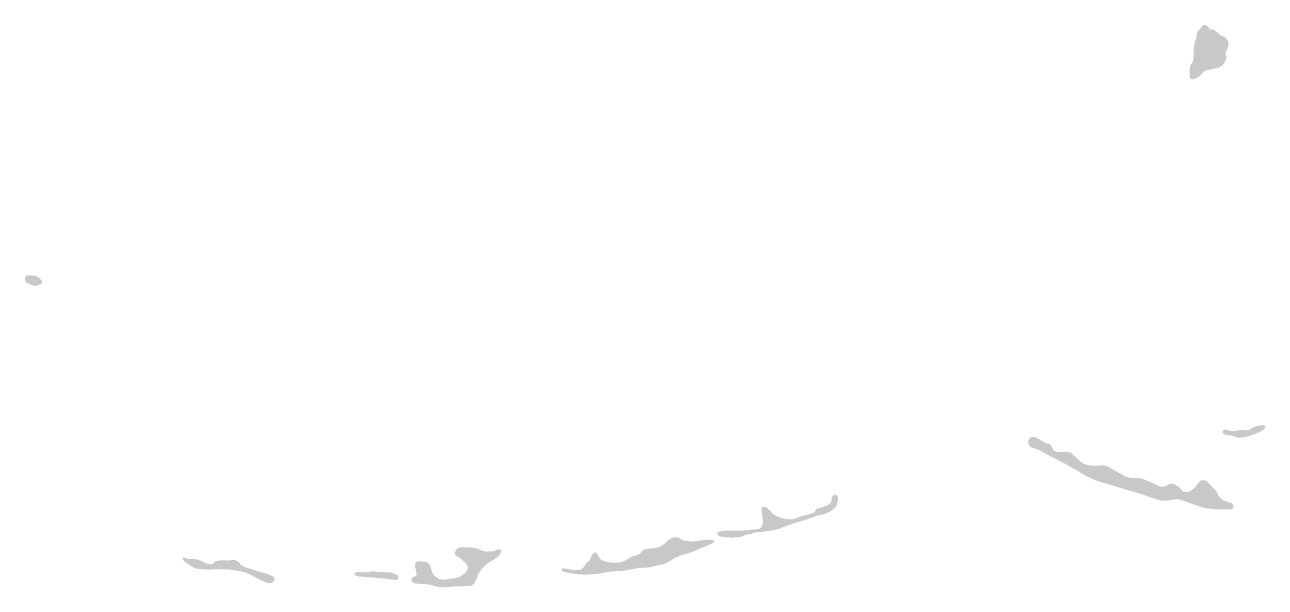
# Model space of a CAD drawing. Header units: inches. Extents: x 288635 to 693176, y 676945 to 1601077.
# Drawn here: x 482248 to 541834, y 676945 to 703969 of the extents above; entities that cross this region are included whole.
import ezdxf

# ---------------------------------------------------------------- set-up
doc = ezdxf.new("R2010")
doc.units = ezdxf.units.IN
doc.header["$MEASUREMENT"] = 0

msp = doc.modelspace()

# ---------------------------------------------------------------- hatches: boundary and pattern name
for points in [[(538600.7082, 701438.951), (538372.1077, 701342.4308), (538255.2675, 701367.8309), (538214.6274, 701449.1111), (538199.3874, 701621.8314), (538204.4674, 701794.5517), (538229.8674, 702002.8322), (538356.8677, 702190.7925), (538387.3478, 702368.5929), (538402.5878, 702566.7133), (538392.4278, 702790.2337), (538468.6279, 703206.7946), (538534.6681, 703343.9548), (538544.8281, 703481.1151), (538554.9881, 703597.9554), (538687.0684, 703750.3557), (538808.9886, 703902.756), (538885.1888, 703968.7961), (538971.5489, 703963.7161), (539088.3892, 703877.3559), (539164.5893, 703760.5157), (539256.0295, 703745.2756), (539367.7897, 703735.1156), (539469.3899, 703653.8355), (539687.8304, 703465.8751), (539830.0706, 703409.995), (539946.9109, 703333.7948), (540053.5911, 703171.2345), (540073.9111, 703008.6742), (540018.031, 702815.6338), (539941.8309, 702678.4735), (539931.6709, 702576.8733), (539951.9909, 702485.4331), (539972.3109, 702409.233), (539911.3508, 702226.3526), (539855.4707, 702114.5924), (539753.8705, 702002.8322), (539565.9101, 701901.232), (539240.7895, 701835.1918), (538991.869, 701774.2317), (538885.1888, 701723.4316), (538712.4684, 701550.7113), (538600.7082, 701438.951)], [(482837.2835, 691433.6578), (482644.2431, 691428.5778), (482476.6027, 691514.938), (482283.5624, 691611.4582), (482248.0023, 691789.2585), (482273.4023, 691870.5387), (482380.0825, 691931.4988), (482547.7229, 691926.4188), (482750.9233, 691911.1788), (482979.5237, 691774.0185), (483076.0439, 691641.9382), (483076.0439, 691555.578), (482964.2837, 691489.5379), (482837.2835, 691433.6578)], [(541798.2289, 684547.3585), (541605.1885, 684420.3583), (541412.1481, 684333.9981), (541071.7874, 684217.1579), (540827.9469, 684146.0377), (540660.3066, 684135.8777), (540497.7463, 684135.8777), (540208.1857, 684232.3979), (540040.5454, 684242.5579), (539852.585, 684303.518), (539796.7049, 684364.4782), (539791.6249, 684460.9983), (539867.825, 684521.9585), (540035.4654, 684496.5584), (540233.5858, 684435.5983), (540528.2263, 684481.3184), (540711.1067, 684501.6384), (541000.6673, 684486.3984), (541087.0275, 684511.7985), (541173.3876, 684572.7586), (541346.108, 684674.3588), (541508.6683, 684709.9188), (541661.0686, 684720.0789), (541798.2289, 684725.1589), (541833.789, 684613.3987), (541798.2289, 684547.3585)], [(531774.0529, 683457.1009), (531951.8532, 683436.7809), (532175.3737, 683441.8609), (532337.934, 683457.1009), (532490.3343, 683406.3008), (532627.4946, 683284.3805), (532840.855, 683086.2602), (532993.2553, 682959.2599), (533110.0955, 682872.8997), (533359.016, 682801.7796), (533694.2967, 682771.2995), (533943.2172, 682796.6996), (534136.2576, 682791.6196), (534319.138, 682720.4994), (534522.3384, 682598.5792), (534883.0191, 682405.5388), (535116.6996, 682263.2985), (535304.6599, 682207.4184), (535543.4204, 682192.1784), (535853.301, 682182.0183), (536051.4214, 682110.8982), (536346.062, 681983.8979), (536600.0625, 681861.9777), (536854.063, 681770.5375), (536986.1433, 681775.6175), (537057.2634, 681811.1776), (537240.1438, 681907.6978), (537402.7041, 681917.8578), (537529.7044, 681856.8977), (537712.5847, 681745.1375), (537854.825, 681552.0971), (538007.2253, 681511.457), (538200.2657, 681541.9371), (538362.826, 681648.6173), (538454.2662, 681729.8974), (538571.1065, 681887.3778), (538642.2266, 681978.8179), (538687.9467, 682034.6981), (538784.4669, 682080.4181), (538880.9871, 682085.4982), (538987.6673, 682070.2581), (539201.0277, 681861.9777), (539505.8283, 681526.697), (539622.6686, 681277.7765), (539846.189, 681105.0562), (540222.1098, 680993.296), (540308.4699, 680876.4557), (540308.4699, 680779.9355), (540272.9099, 680698.6554), (540029.0694, 680688.4954), (539841.109, 680688.4954), (539648.0686, 680678.3353), (539388.9881, 680698.6554), (538982.5873, 680734.2154), (538632.0666, 680840.8957), (538185.0257, 680998.376), (537931.0252, 681094.8962), (537636.3846, 681176.1763), (537524.6244, 681176.1763), (537397.6241, 681150.7763), (537138.5436, 681105.0562), (536864.223, 681105.0562), (536671.1827, 681150.7763), (536422.2622, 681232.0564), (535929.5012, 681404.7768), (535401.1801, 681557.1771), (534923.6592, 681704.4974), (534593.4585, 681801.0176), (534293.7379, 681892.4578), (533704.4567, 682070.2581), (533221.8558, 682293.7786), (532744.3348, 682578.2591), (532210.9337, 682883.0597), (531865.4931, 683060.8601), (531271.1319, 683365.6607), (531001.8913, 683512.981), (530895.2111, 683563.7811), (530681.8507, 683639.9813), (530575.1705, 683685.7014), (530493.8903, 683756.8215), (530453.2502, 683858.4217), (530448.1702, 684000.662), (530549.7704, 684153.0623), (530778.3709, 684158.1423), (530996.8113, 684041.3021), (531159.3716, 683939.7019), (531332.092, 683858.4217), (531428.6122, 683833.0216), (531530.2124, 683792.3816), (531647.0526, 683553.6211), (531774.0529, 683457.1009)], [(520109.189, 680309.697), (519763.7483, 680182.6967), (519347.1875, 680065.8565), (518844.2665, 679893.1361), (518483.5857, 679750.8958), (518082.2649, 679664.5357), (517594.584, 679593.4155), (517411.7036, 679583.2555), (517244.0633, 679557.8555), (517127.223, 679491.8153), (516959.5827, 679486.7353), (516588.7419, 679349.575), (516238.2212, 679329.255), (515963.9007, 679339.415), (515618.46, 679390.2151), (515521.9398, 679476.5753), (515501.6198, 679532.4554), (515557.4999, 679603.5755), (515745.4603, 679644.2156), (516222.9812, 679669.6157), (516629.382, 679659.4557), (517061.1829, 679689.9357), (517518.3838, 679745.8158), (517625.064, 679816.936), (517675.8641, 679923.6162), (517711.4242, 680126.8166), (517665.7041, 680446.8572), (517645.3841, 680553.5374), (517640.304, 680700.8577), (517640.304, 680761.8179), (517696.1842, 680802.4579), (517838.4244, 680797.3779), (518031.4648, 680644.9776), (518199.1052, 680451.9372), (518514.0658, 680294.4569), (518671.5461, 680253.8168), (518966.1867, 680203.0167), (519133.827, 680213.1768), (519311.6274, 680263.9769), (519621.508, 680380.8171), (519926.3086, 680451.9372), (520180.3091, 680533.2174), (520256.5093, 680680.5377), (520322.5494, 680731.3378), (520525.7498, 680771.9779), (520845.7905, 680904.0581), (520977.8707, 681015.8184), (521003.2708, 681178.3787), (521048.9909, 681340.939), (521181.0711, 681386.6591), (521292.8314, 681340.939), (521318.2314, 681178.3787), (521257.2713, 680888.8181), (521175.9911, 680771.9779), (521054.0709, 680665.2977), (520896.5906, 680558.6175), (520647.6701, 680457.0172), (520327.6294, 680390.9771), (520109.189, 680309.697)], [(514002.4276, 679173.6197), (514317.3883, 679138.0596), (514693.309, 679183.7797), (515059.0697, 679229.4998), (515297.8302, 679214.2598), (515363.8704, 679163.4597), (515333.3903, 679077.0995), (514916.8295, 678899.2992), (514175.148, 678589.4185), (513804.3072, 678492.8983), (513489.3466, 678360.8181), (513275.9862, 678228.7378), (513123.5859, 678137.2976), (512971.1856, 678076.3375), (512783.2252, 678020.4574), (512646.0649, 677995.0574), (512280.3042, 677898.5372), (511924.7035, 677878.2171), (511741.8231, 677868.0571), (511406.5424, 677807.097), (510964.5816, 677730.8968), (510481.9806, 677710.5768), (509770.7792, 677588.6565), (509186.578, 677548.0165), (508673.497, 677578.4965), (508287.4162, 677649.6167), (508165.496, 677680.0967), (508063.8958, 677720.7368), (508033.4157, 677812.177), (508084.2158, 677852.8171), (508287.4162, 677832.497), (508587.1368, 677771.5369), (508820.8173, 677766.4569), (508993.5376, 677796.937), (509115.4579, 677939.1772), (509217.0581, 678096.6576), (509374.5384, 678223.6578), (509440.5785, 678381.1381), (509511.6987, 678523.3784), (509623.4589, 678604.6586), (509719.9791, 678599.5786), (509816.4993, 678406.5382), (509943.4995, 678259.2179), (510131.4599, 678172.8577), (510441.3405, 678122.0576), (510857.9013, 678137.2976), (511076.3418, 678218.5778), (511264.3022, 678335.418), (511442.1025, 678437.0182), (511675.783, 678487.8183), (511772.3032, 678538.6184), (511899.3034, 678675.7787), (511995.8236, 678762.1389), (512188.864, 678787.5389), (512488.5846, 678823.099), (512747.6651, 678884.0591), (512955.9455, 679016.1394), (513082.9458, 679148.2197), (513311.5462, 679305.7), (513479.1866, 679356.5001), (513656.9869, 679326.02), (513824.6273, 679209.1798), (514002.4276, 679173.6197)], [(504227.5348, 678697.8755), (504440.8952, 678657.2354), (504755.8558, 678672.4754), (504999.6963, 678758.8356), (505106.3765, 678768.9956), (505147.0166, 678682.6354), (505096.2165, 678565.7952), (505025.0964, 678459.115), (504806.6559, 678286.3947), (504471.3753, 678088.2743), (504222.4548, 677859.6738), (504059.8944, 677620.9133), (503907.4941, 677255.1526), (503826.214, 677097.6723), (503678.8937, 677016.3921), (503379.1731, 676996.0721), (502962.6123, 676985.9121), (502383.4911, 676945.272), (502109.1705, 676950.352), (501870.4101, 677021.4721), (501636.7296, 677082.4322), (501255.7288, 677102.7523), (500991.5683, 677117.9923), (500869.6481, 677194.1925), (500818.848, 677311.0327), (500829.008, 677366.9128), (500910.2881, 677443.113), (501011.8883, 677468.513), (501072.8485, 677565.0332), (501022.0484, 677834.2737), (500976.3283, 677971.434), (501027.1284, 678139.0744), (501128.7286, 678179.7144), (501291.2889, 678184.7944), (501545.2894, 678159.3944), (501702.7697, 678037.4742), (501819.61, 677656.4734), (501916.1302, 677504.0731), (502038.0504, 677412.6329), (502154.8906, 677326.2727), (502347.931, 677300.8727), (502891.4921, 677377.0728), (503140.4126, 677443.113), (503404.5731, 677631.0733), (503511.2533, 677788.5537), (503546.8134, 677890.1539), (503440.1332, 678083.1942), (503165.8127, 678337.1948), (502957.5322, 678469.275), (502896.5721, 678540.3952), (502927.0522, 678667.3954), (503013.4124, 678789.3157), (503130.2526, 678850.2758), (503506.1733, 678865.5158), (503780.4939, 678845.1958), (504014.1744, 678794.3957), (504227.5348, 678697.8755)], [(490022.5564, 678318.0389), (490149.5566, 678297.7188), (490256.2368, 678297.7188), (490408.6371, 678307.8789), (490682.9577, 678226.5987), (490926.7982, 678104.6785), (491124.9186, 678053.8784), (491234.1388, 678044.3533), (491422.0992, 678196.7536), (491643.0796, 678236.7587), (491978.3603, 678226.5987), (492217.1208, 678251.9988), (492323.801, 678257.0788), (492506.6813, 678170.7186), (492613.3616, 678043.7183), (492770.8419, 677921.7981), (493095.9625, 677825.2779), (493436.3232, 677713.5177), (493771.6039, 677622.0775), (494035.7644, 677530.6373), (494193.2447, 677439.1971), (494238.9648, 677362.997), (494233.8848, 677281.7168), (494137.3646, 677159.7966), (494020.5244, 677129.3165), (493771.6039, 677200.4366), (493365.2031, 677388.397), (493101.0425, 677540.7973), (492836.882, 677657.6376), (492539.7014, 677724.3127), (492052.0204, 677795.4328), (491665.9397, 677800.5128), (491284.9389, 677800.5128), (491058.8784, 677789.7178), (490825.198, 677804.9579), (490515.3174, 677830.3579), (490327.357, 677906.5581), (490093.6765, 678058.9584), (489915.8762, 678191.0386), (489890.4761, 678211.3587), (489829.516, 678297.7188), (489819.356, 678348.5189), (489885.3961, 678384.079), (490022.5564, 678318.0389)], [(499543.7654, 677666.6334), (499848.566, 677646.3134), (500011.1263, 677590.4333), (500163.5267, 677504.0731), (500204.1667, 677422.7929), (500173.6867, 677321.1927), (500077.1665, 677295.7927), (499691.0857, 677341.5128), (499264.3649, 677382.1528), (498654.7636, 677438.033), (498309.3229, 677453.273), (498090.8825, 677524.3931), (498080.7225, 677610.7533), (498192.4827, 677676.7934), (498334.723, 677681.8734), (498609.0435, 677661.5534), (498781.7639, 677676.7934), (498913.8442, 677717.4335), (499051.0044, 677697.1135), (499193.2447, 677671.7134), (499543.7654, 677666.6334)]]:
    msp.add_hatch(color=256).paths.add_polyline_path(points, flags=0)

doc.saveas('drawing.dxf')
